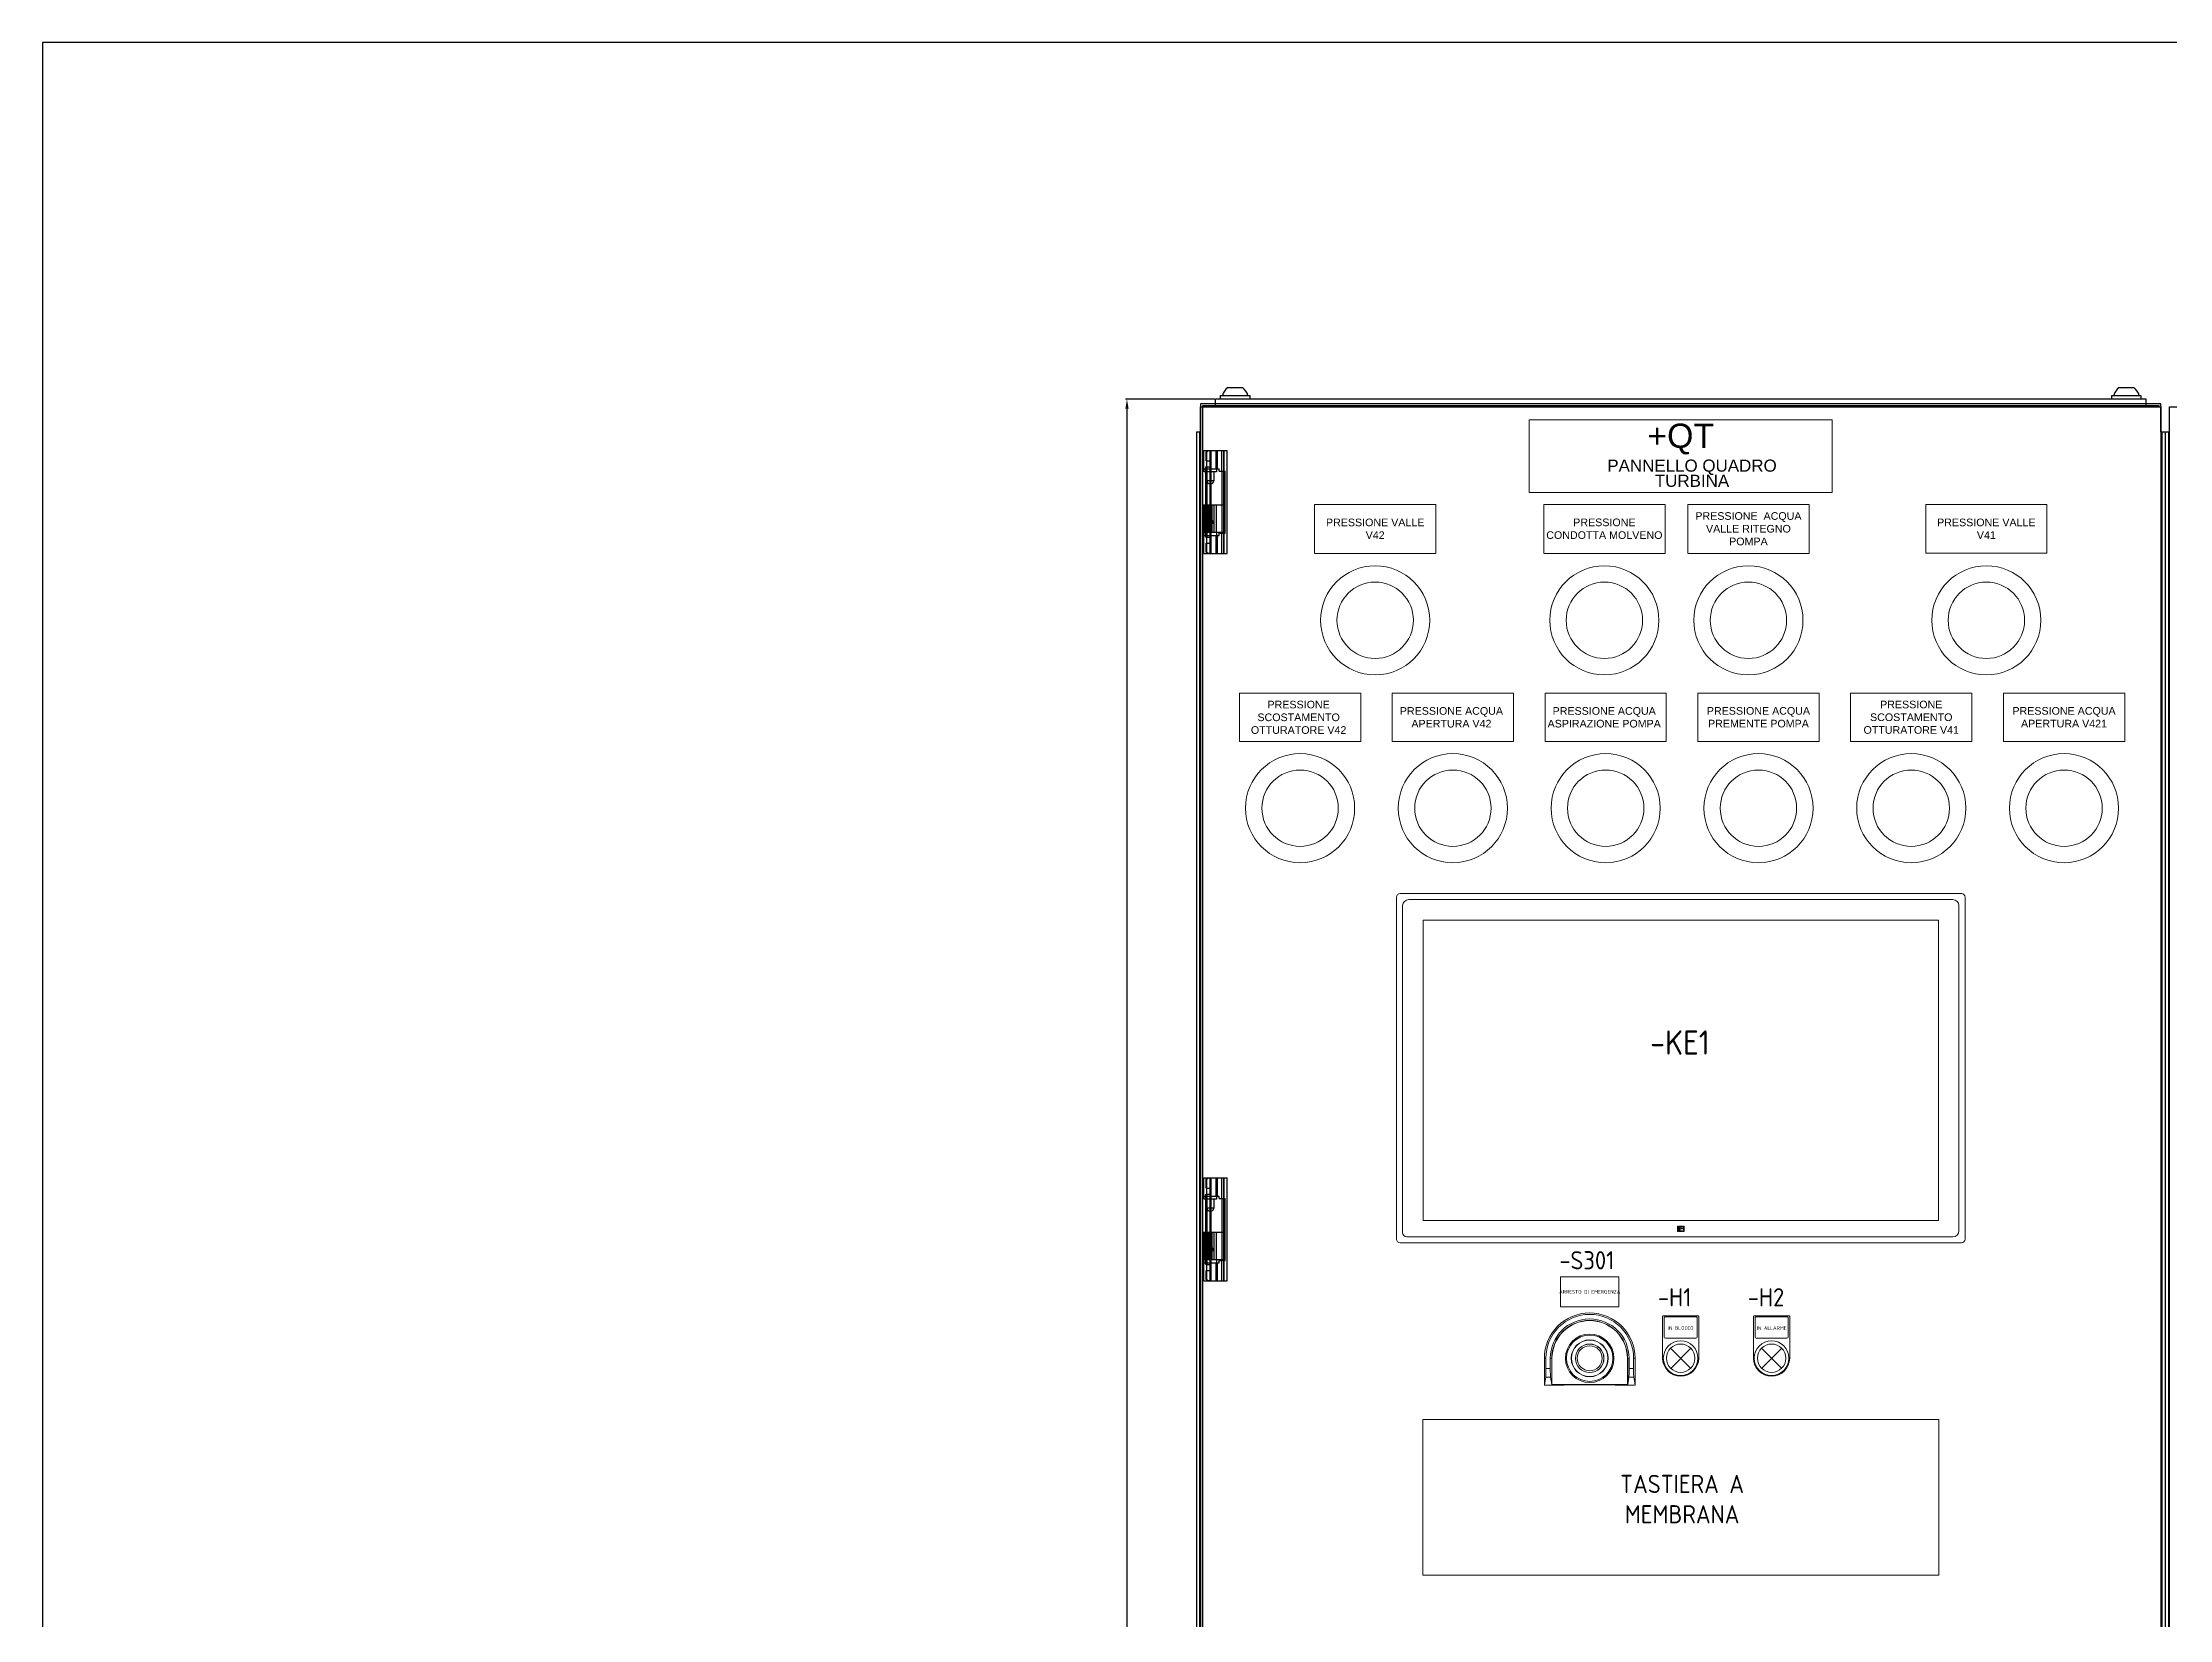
# Model space of a CAD drawing. Header units: millimetres. Extents: x 46611 to 59290, y 36233 to 38835.
# Drawn here: x 55390 to 57144, y 37534 to 38835 of the extents above; entities that cross this region are included whole.
import ezdxf
from ezdxf.enums import TextEntityAlignment as Align

# ---------------------------------------------------------------- set-up
doc = ezdxf.new("R2010")
doc.units = ezdxf.units.MM
doc.layers.add('! NO PLOT !', color=7, linetype='Continuous', true_color=0xff75dd, plot=False)
doc.layers.add('000-PI-Oprema', color=30, linetype='Continuous', lineweight=5)
doc.layers.add('SI-ORMAR-Tekst', color=7, linetype='Continuous', lineweight=5)
doc.layers.add('000-PI-ORMAR', color=2, linetype='Continuous')
doc.layers.add('000-PI_TEXT', color=7, linetype='Continuous')
doc.styles.add('ARIAL', font='arial.ttf')
doc.styles.add('PI0', font='isocpeur.ttf', dxfattribs={"width": 0.9})
doc.styles.get("Standard").update_dxf_attribs({"font": 'arial.ttf'})
doc.dimstyles.new('ISO-25-lb', dxfattribs={"dimtxt": 8, "dimasz": 8, "dimexe": 1.25, "dimexo": 0.625, "dimtad": 1, "dimtxsty": 'Standard', "dimcen": 5, "dimadec": 0, "dimazin": 0, "dimtfac": 1, "dimtmove": 0, "dimatfit": 3, "dimfxl": 1, "dimarcsym": 0})

# ---------------------------------------------------------------- blocks, each defined once
blk = doc.blocks.new('*D199')
at = {"color": 0, "linetype": 'Continuous', "lineweight": -2, "ltscale": 0.25, "transparency": 16777216}
for p, q in [((56356.7, 38541), (56283.1, 38541)), ((56284.3, 38533), (56284.3, 36449)), ((56344.4, 36441), (56283.1, 36441))]:
    blk.add_line(p, q, dxfattribs=at)
at = {"color": 0, "ltscale": 0.25, "transparency": 16777216}
for points in [[(56283, 38533), (56285.7, 38533), (56284.3, 38541)], [(56283, 36449), (56285.7, 36449), (56284.3, 36441)]]:
    blk.add_solid(points, dxfattribs=at)
at = {"layer": 'Defpoints', "color": 0, "ltscale": 0.25, "transparency": 16777216}
for p in [(56357.3, 38541), (56284.3, 36441), (56345, 36441)]:
    blk.add_point(p, dxfattribs=at)
at = {"color": 0, "ltscale": 0.25, "transparency": 16777216, "insert": (56273.5, 37491), "char_height": 20, "attachment_point": 5, "rotation": 90}
blk.add_mtext('2100', dxfattribs=at)
blk = doc.blocks.new('PPC2-CW19-ADL')
blk.add_wipeout([(77652.4, 29239.1), (78121.2, 29239.1), (78121.2, 28950.9), (77652.4, 28950.9)])
at = {"ltscale": 0.25}
for p, q in [((77884, 28963.9), (77884, 28964.6)), ((77884, 28964.6), (77884.7, 28964.6)), ((77884.7, 28963.9), (77884, 28963.9)), ((77884.7, 28963.5), (77884, 28963.5)), ((77884, 28963.5), (77884, 28960.4)), ((77884, 28960.4), (77884.7, 28960.4)), ((77884.7, 28964.6), (77884.7, 28963.9)), ((77884.7, 28960.4), (77884.7, 28963.5)), ((77886.8, 28964.6), (77885.3, 28964.6)), ((77885.3, 28964.6), (77885.3, 28960.4)), ((77885.3, 28960.4), (77888.3, 28960.4)), ((77886, 28962.9), (77886, 28963.9)), ((77886, 28963.9), (77888.3, 28963.9)), ((77888.3, 28962.9), (77886, 28962.9)), ((77886, 28960.9), (77886, 28962.4)), ((77886, 28962.4), (77888.3, 28962.4)), ((77888.3, 28960.9), (77886, 28960.9)), ((77886.8, 28964.6), (77888.3, 28964.6)), ((77888.3, 28963.9), (77888.3, 28964.6)), ((77888.3, 28962.4), (77888.3, 28962.9)), ((77888.3, 28960.4), (77888.3, 28960.9)), ((77889.6, 28964.6), (77888.9, 28964.6)), ((77888.9, 28964.6), (77888.9, 28963.9)), ((77888.9, 28963.9), (77889.6, 28963.9)), ((77888.9, 28960.4), (77888.9, 28963.5)), ((77888.9, 28963.5), (77889.6, 28963.5)), ((77889.6, 28960.4), (77888.9, 28960.4)), ((77889.6, 28963.9), (77889.6, 28964.6)), ((77889.6, 28963.5), (77889.6, 28960.4))]:
    blk.add_line(p, q, dxfattribs=at)
blk.add_lwpolyline([(77655.4, 29239.1), (78118.2, 29239.1, -0.414214), (78121.2, 29236.1), (78121.2, 28953.9, -0.414214), (78118.2, 28950.9), (77655.4, 28950.9, -0.414214), (77652.4, 28953.9), (77652.4, 29236.1, -0.414214)], format="xyb", close=True, dxfattribs=at)
for points in [[(77657.4, 28959.4), (77657.4, 29229.1)], [(77662.4, 29234.1), (78111.2, 29234.1)], [(78116.2, 29229.1), (78116.2, 28960.9)], [(78111.2, 28955.9), (77660.9, 28955.9)]]:
    blk.add_lwpolyline(points, dxfattribs=at)
blk.add_lwpolyline([(77674.4, 29217.1), (78099.2, 29217.1), (78099.2, 28969.4), (77674.4, 28969.4)], close=True, dxfattribs=at)
for centre, radius, start, end in [((77662.4, 29229.1), 5, 90, 180), ((78111.2, 29229.1), 5, 0, 90), ((77660.9, 28959.4), 3.54, 180, 270), ((78111.2, 28960.9), 5, 270, 0)]:
    blk.add_arc(centre, radius, start, end, dxfattribs=at)
blk = doc.blocks.new('podloska')
for p, q in [((43278.7, 39063.5), (43278.7, 39097.9)), ((43279.2, 39098.4), (43308, 39098.4)), ((43280, 39080.9), (43280, 39096.6)), ((43281, 39097.6), (43306.2, 39097.6)), ((43307.2, 39080.9), (43307.2, 39096.6)), ((43308.5, 39063.5), (43308.5, 39097.9)), ((43281, 39079.9), (43306.2, 39079.9))]:
    blk.add_line(p, q)
blk.add_circle((43293.6, 39063.5), 14.3)
at = {"ltscale": 0.25}
blk.add_circle((43293.6, 39063.5), 11.7, dxfattribs=at)
for centre, radius, start, end in [((43279.2, 39097.9), 0.5, 90, 179.9998), ((43281, 39096.6), 1, 90, 180.0001), ((43306.2, 39096.6), 1, 359.9999, 90), ((43308, 39097.9), 0.5, 0.0002, 90), ((43281, 39080.9), 1, 180, 270), ((43306.2, 39080.9), 1, 270, 0), ((43293.6, 39063.5), 14.9, 180, 0)]:
    blk.add_arc(centre, radius, start, end)
blk = doc.blocks.new('ESD - 3SU1051-1BA20-0AA0')
for p, q in [((43979.3, 39069.2), (43980.6, 39069.2)), ((43979.3, 39047.1), (43979.3, 39069.2)), ((43980.6, 39060.7), (43980.6, 39069.2)), ((43984.2, 39069.2), (43985.4, 39069.2)), ((43984.2, 39060.7), (43984.2, 39069.2)), ((43985.4, 39069.2), (43985.6, 39069.2)), ((43985.4, 39047.6), (43985.4, 39069.2)), ((43985.6, 39047.5), (43985.6, 39069.2)), ((44047.9, 39069.2), (44048.1, 39069.2)), ((44047.9, 39047.5), (44047.9, 39069.2)), ((44048.1, 39069.2), (44049.2, 39069.2)), ((44048.1, 39047.6), (44048.1, 39069.2)), ((44049.2, 39060.7), (44049.2, 39069.2)), ((44052.9, 39069.2), (44054.1, 39069.2)), ((44052.9, 39060.7), (44052.9, 39069.2)), ((44054.1, 39047.1), (44054.1, 39069.2)), ((43979.3, 39047.1), (43980.4, 39053.7)), ((43979.3, 39047.1), (43995.6, 39047.1)), ((43980.4, 39053.7), (43984.4, 39053.7)), ((43980.6, 39060.7), (43984.2, 39060.7)), ((43985.4, 39047.6), (43984.4, 39053.7)), ((43985.6, 39047.5), (44047.9, 39047.5)), ((43995.5, 39047.2), (44037.9, 39047.2)), ((44037.8, 39047.1), (44054.1, 39047.1)), ((44048.1, 39047.6), (44049.1, 39053.7)), ((44049.1, 39053.7), (44053, 39053.7)), ((44049.2, 39060.7), (44052.9, 39060.7)), ((44054.1, 39047.1), (44053, 39053.7))]:
    blk.add_line(p, q)
for points in [[(43980.4, 39053.7), (43980.5, 39054.1), (43980.5, 39054.7), (43980.5, 39055.6), (43980.5, 39056.7), (43980.6, 39057.9), (43980.6, 39059.2), (43980.6, 39060.7)], [(43984.2, 39060.7), (43984.2, 39059.2), (43984.2, 39057.9), (43984.3, 39056.7), (43984.3, 39055.6), (43984.3, 39054.7), (43984.3, 39054.1), (43984.4, 39053.7)], [(43985.4, 39047.6), (43985.4, 39047.6), (43985.4, 39047.6), (43985.4, 39047.6), (43985.5, 39047.6), (43985.5, 39047.6), (43985.5, 39047.5), (43985.6, 39047.5), (43985.6, 39047.5)], [(44047.9, 39047.5), (44047.9, 39047.5), (44047.9, 39047.5), (44048, 39047.6), (44048, 39047.6), (44048, 39047.6), (44048, 39047.6), (44048, 39047.6), (44048.1, 39047.6)], [(44049.1, 39053.7), (44049.1, 39054.1), (44049.1, 39054.7), (44049.2, 39055.6), (44049.2, 39056.7), (44049.2, 39057.9), (44049.2, 39059.2), (44049.2, 39060.7)], [(44052.9, 39060.7), (44052.9, 39059.2), (44052.9, 39057.9), (44052.9, 39056.7), (44052.9, 39055.6), (44053, 39054.7), (44053, 39054.1), (44053, 39053.7)]]:
    blk.add_lwpolyline(points)
for radius in [20, 19.1, 15.2, 15, 11.8, 11.7, 10.3]:
    blk.add_circle((44016.7, 39069.2), radius)
for radius, start, end in [(37.4, 0, 180), (36.2, 0, 180), (32.5, 0, 180), (31.3, 0, 180), (31.1, 0, 180), (30.5, 225.9962, 226.1678), (30.5, 313.8322, 314.0038)]:
    blk.add_arc((44016.7, 39069.2), radius, start, end)

msp = doc.modelspace()

# ---------------------------------------------------------------- linework, layer by layer
at = {"layer": '! NO PLOT !'}
for p, q in [((56347.577, 38483.528), (56347.577, 38498.528)), ((56347.577, 38498.528), (56367.019, 38498.528)), ((56347.577, 38483.528), (56360.341, 38483.528)), ((56348.027, 38481.028), (56348.027, 38483.528)), ((56349.42, 38485.028), (56353.655, 38485.028)), ((56349.42, 38427.028), (56349.42, 38485.028)), ((56349.502, 38490.028), (56349.502, 38496.528)), ((56350.149, 38496.528), (56349.502, 38496.528)), ((56349.502, 38490.028), (56353.655, 38490.028)), ((56349.855, 38427.028), (56349.855, 38485.028)), ((56350.144, 38422.028), (56350.144, 38490.028)), ((56350.149, 38415.528), (56350.149, 38496.528)), ((56350.573, 38427.028), (56350.573, 38485.028)), ((56352.908, 38413.528), (56352.908, 38498.528)), ((56353.127, 38483.528), (56353.127, 38498.528)), ((56353.655, 38413.528), (56353.655, 38498.528)), ((56357.763, 38483.528), (56357.763, 38498.528)), ((56358.227, 38483.528), (56358.227, 38481.028)), ((56358.677, 38498.528), (56358.677, 38483.528)), ((56360.341, 38481.528), (56360.341, 38483.528)), ((56362.439, 38481.528), (56362.439, 38498.528)), ((56364.331, 38413.528), (56364.331, 38498.528)), ((56364.536, 38481.528), (56364.536, 38498.528)), ((56367.019, 38413.528), (56367.019, 38498.528)), ((56358.227, 38481.028), (56348.027, 38481.028)), ((56350.177, 38473.539), (56350.177, 38481.028)), ((56356.077, 38473.539), (56350.177, 38473.539)), ((56351.627, 38471.028), (56350.177, 38473.539)), ((56354.627, 38471.028), (56351.627, 38471.028)), ((56356.077, 38473.539), (56354.627, 38471.028)), ((56356.077, 38481.028), (56356.077, 38473.539)), ((56360.341, 38481.528), (56365.265, 38481.528)), ((56362.803, 38430.528), (56362.803, 38481.528)), ((56365.265, 38430.528), (56365.265, 38481.528)), ((56363.82, 38453.528), (56347.02, 38453.528)), ((56347.222, 38453.528), (56347.222, 38431.028)), ((56347.977, 38453.528), (56347.977, 38431.028)), ((56348.98, 38431.028), (56348.98, 38453.528)), ((56349.101, 38453.528), (56349.101, 38431.028)), ((56349.857, 38453.528), (56349.857, 38431.028)), ((56350.98, 38453.528), (56350.98, 38431.028)), ((56351.341, 38453.528), (56351.341, 38431.028)), ((56351.698, 38453.528), (56351.698, 38431.028)), ((56353.841, 38453.528), (56353.841, 38431.028)), ((56354.198, 38453.528), (56354.198, 38431.028)), ((56355.87, 38453.528), (56355.87, 38431.028)), ((56357.87, 38453.528), (56357.87, 38431.028)), ((56363.82, 38453.528), (56363.82, 38431.028)), ((56363.82, 38431.028), (56347.02, 38431.028)), ((56348.027, 38428.528), (56348.027, 38431.028)), ((56350.177, 38438.516), (56351.627, 38441.028)), ((56350.177, 38431.028), (56350.177, 38438.516)), ((56356.077, 38438.516), (56350.177, 38438.516)), ((56354.627, 38441.028), (56351.627, 38441.028)), ((56354.627, 38441.028), (56356.077, 38438.516)), ((56356.077, 38438.516), (56356.077, 38431.028)), ((56358.227, 38431.028), (56358.227, 38428.528)), ((56360.341, 38428.528), (56360.341, 38430.528)), ((56360.341, 38430.528), (56365.265, 38430.528)), ((56362.439, 38413.528), (56362.439, 38430.528)), ((56364.536, 38413.528), (56364.536, 38430.528)), ((56347.577, 38413.528), (56347.577, 38428.528)), ((56347.577, 38428.528), (56360.341, 38428.528)), ((56347.577, 38413.528), (56367.019, 38413.528)), ((56349.42, 38427.028), (56353.655, 38427.028)), ((56349.502, 38422.028), (56353.655, 38422.028)), ((56349.502, 38415.528), (56349.502, 38422.028)), ((56350.149, 38415.528), (56349.502, 38415.528)), ((56353.127, 38413.528), (56353.127, 38428.528)), ((56357.763, 38413.528), (56357.763, 38428.528)), ((56358.677, 38428.528), (56358.677, 38413.528)), ((56347.577, 37883.528), (56347.577, 37898.528)), ((56347.577, 37898.528), (56367.019, 37898.528)), ((56349.502, 37890.028), (56349.502, 37896.528)), ((56350.149, 37896.528), (56349.502, 37896.528)), ((56349.502, 37890.028), (56353.655, 37890.028)), ((56350.144, 37822.028), (56350.144, 37890.028)), ((56350.149, 37815.528), (56350.149, 37896.528)), ((56352.908, 37813.528), (56352.908, 37898.528)), ((56353.127, 37883.528), (56353.127, 37898.528)), ((56353.655, 37813.528), (56353.655, 37898.528)), ((56357.763, 37883.528), (56357.763, 37898.528)), ((56358.677, 37898.528), (56358.677, 37883.528)), ((56362.439, 37881.528), (56362.439, 37898.528)), ((56364.331, 37813.528), (56364.331, 37898.528)), ((56364.536, 37881.528), (56364.536, 37898.528)), ((56367.019, 37813.528), (56367.019, 37898.528)), ((56347.577, 37883.528), (56360.341, 37883.528)), ((56348.027, 37881.028), (56348.027, 37883.528)), ((56358.227, 37881.028), (56348.027, 37881.028)), ((56349.42, 37885.028), (56353.655, 37885.028)), ((56349.42, 37827.028), (56349.42, 37885.028)), ((56349.855, 37827.028), (56349.855, 37885.028)), ((56350.177, 37873.539), (56350.177, 37881.028)), ((56356.077, 37873.539), (56350.177, 37873.539)), ((56351.627, 37871.028), (56350.177, 37873.539)), ((56350.573, 37827.028), (56350.573, 37885.028)), ((56354.627, 37871.028), (56351.627, 37871.028)), ((56356.077, 37873.539), (56354.627, 37871.028)), ((56356.077, 37881.028), (56356.077, 37873.539)), ((56358.227, 37883.528), (56358.227, 37881.028)), ((56360.341, 37881.528), (56360.341, 37883.528)), ((56360.341, 37881.528), (56365.265, 37881.528)), ((56362.803, 37830.528), (56362.803, 37881.528)), ((56365.265, 37830.528), (56365.265, 37881.528)), ((56363.82, 37853.528), (56347.02, 37853.528)), ((56347.222, 37853.528), (56347.222, 37831.028)), ((56347.977, 37853.528), (56347.977, 37831.028)), ((56348.98, 37831.028), (56348.98, 37853.528)), ((56349.101, 37853.528), (56349.101, 37831.028)), ((56349.857, 37853.528), (56349.857, 37831.028)), ((56350.98, 37853.528), (56350.98, 37831.028)), ((56351.341, 37853.528), (56351.341, 37831.028)), ((56351.698, 37853.528), (56351.698, 37831.028)), ((56353.841, 37853.528), (56353.841, 37831.028)), ((56354.198, 37853.528), (56354.198, 37831.028)), ((56355.87, 37853.528), (56355.87, 37831.028)), ((56357.87, 37853.528), (56357.87, 37831.028)), ((56363.82, 37853.528), (56363.82, 37831.028)), ((56350.177, 37838.516), (56351.627, 37841.028)), ((56350.177, 37831.028), (56350.177, 37838.516)), ((56356.077, 37838.516), (56350.177, 37838.516)), ((56354.627, 37841.028), (56351.627, 37841.028)), ((56354.627, 37841.028), (56356.077, 37838.516)), ((56356.077, 37838.516), (56356.077, 37831.028)), ((56363.82, 37831.028), (56347.02, 37831.028)), ((56347.577, 37813.528), (56347.577, 37828.528)), ((56347.577, 37828.528), (56360.341, 37828.528)), ((56348.027, 37828.528), (56348.027, 37831.028)), ((56349.42, 37827.028), (56353.655, 37827.028)), ((56349.502, 37822.028), (56353.655, 37822.028)), ((56349.502, 37815.528), (56349.502, 37822.028)), ((56353.127, 37813.528), (56353.127, 37828.528)), ((56357.763, 37813.528), (56357.763, 37828.528)), ((56358.227, 37831.028), (56358.227, 37828.528)), ((56358.677, 37828.528), (56358.677, 37813.528)), ((56360.341, 37828.528), (56360.341, 37830.528)), ((56360.341, 37830.528), (56365.265, 37830.528)), ((56362.439, 37813.528), (56362.439, 37830.528)), ((56364.536, 37813.528), (56364.536, 37830.528)), ((56347.577, 37813.528), (56367.019, 37813.528)), ((56350.149, 37815.528), (56349.502, 37815.528))]:
    msp.add_line(p, q, dxfattribs=at)
at = {"layer": '! NO PLOT !', "ltscale": 0.25}
msp.add_lwpolyline([(55390.038, 38835.162), (55390.038, 36233.383), (59290.038, 36233.383), (59290.038, 36233.383), (59290.038, 36233.383), (59290.038, 38835.162), (55390.038, 38835.162)], dxfattribs=at)
at = {"layer": '! NO PLOT !', "extrusion": (0, 0, -1)}
for centre, start_param, end_param in [((56351.433, 38496.528), 4.71238898, 6.28318531), ((56352.081, 38496.528), 4.71238898, 6.28318531), ((56351.433, 38415.528), 3.14159265, 4.71238898), ((56352.081, 38415.528), 3.14159265, 4.71238898), ((56351.433, 37896.528), 4.71238898, 6.28318531), ((56352.081, 37896.528), 4.71238898, 6.28318531), ((56351.433, 37815.528), 3.14159265, 4.71238898), ((56352.081, 37815.528), 3.14159265, 4.71238898)]:
    msp.add_ellipse(centre, major_axis=(0, 2), ratio=0.96592583, start_param=start_param, end_param=end_param, dxfattribs=at)
at = {"layer": '000-PI-Oprema'}
for p, q in [((56439.02, 38454.028), (56539.02, 38454.028)), ((56439.02, 38454.028), (56439.02, 38414.028)), ((56539.02, 38454.028), (56539.02, 38414.028)), ((56628.02, 38454.028), (56728.02, 38454.028)), ((56628.02, 38454.028), (56628.02, 38414.028)), ((56728.02, 38454.028), (56728.02, 38414.028)), ((56746.815, 38454.028), (56846.815, 38454.028)), ((56746.815, 38454.028), (56746.815, 38414.028)), ((56846.815, 38454.028), (56846.815, 38414.028)), ((56943.02, 38454.028), (57043.02, 38454.028)), ((56943.02, 38454.028), (56943.02, 38414.028)), ((57043.02, 38454.028), (57043.02, 38414.028)), ((56539.02, 38413.528), (56439.02, 38413.528)), ((56728.02, 38413.528), (56628.02, 38413.528)), ((56846.815, 38413.528), (56746.815, 38413.528)), ((57043.02, 38414.028), (56943.02, 38414.028)), ((56377.092, 38298.528), (56477.092, 38298.528)), ((56377.092, 38298.528), (56377.092, 38258.528)), ((56477.092, 38298.528), (56477.092, 38258.528)), ((56503.092, 38298.528), (56603.092, 38298.528)), ((56503.092, 38298.528), (56503.092, 38258.528)), ((56603.092, 38298.528), (56603.092, 38258.528)), ((56629.092, 38298.528), (56729.092, 38298.528)), ((56629.092, 38298.528), (56629.092, 38258.528)), ((56729.092, 38298.528), (56729.092, 38258.528)), ((56755.092, 38298.528), (56855.092, 38298.528)), ((56755.092, 38298.528), (56755.092, 38258.528)), ((56855.092, 38298.528), (56855.092, 38258.528)), ((56881.092, 38298.528), (56981.092, 38298.528)), ((56881.092, 38298.528), (56881.092, 38258.528)), ((56981.092, 38298.528), (56981.092, 38258.528)), ((57007.092, 38298.528), (57107.092, 38298.528)), ((57007.092, 38298.528), (57007.092, 38258.528)), ((57107.092, 38298.528), (57107.092, 38258.528)), ((56477.092, 38258.528), (56377.092, 38258.528)), ((56603.092, 38258.528), (56503.092, 38258.528)), ((56729.092, 38258.528), (56629.092, 38258.528)), ((56855.092, 38258.528), (56755.092, 38258.528)), ((56981.092, 38258.528), (56881.092, 38258.528)), ((57107.092, 38258.528), (57007.092, 38258.528)), ((56732.601, 37757.99), (56749.163, 37741.46)), ((56749.254, 37757.983), (56732.702, 37741.444)), ((56807.601, 37757.99), (56824.163, 37741.46)), ((56824.254, 37757.983), (56807.701, 37741.444))]:
    msp.add_line(p, q, dxfattribs=at)
at = {"layer": '000-PI-Oprema', "elevation": 0}
msp.add_lwpolyline([(56641.934, 37817.067), (56689.934, 37817.067), (56689.934, 37792.067), (56641.934, 37792.067)], close=True, dxfattribs=at)
at = {"layer": '000-PI-Oprema', "ltscale": 0.25, "elevation": 0}
msp.add_lwpolyline([(56528.332, 37699.128), (56953.732, 37699.128), (56953.732, 37570.728), (56528.332, 37570.728)], close=True, dxfattribs=at)
at = {"layer": '000-PI-Oprema'}
for centre, radius in [((56489.02, 38358.528), 45), ((56678.02, 38358.528), 45), ((56796.815, 38358.528), 45), ((56993.02, 38358.528), 45), ((56489.02, 38358.528), 31.5), ((56678.02, 38358.528), 31.5), ((56796.815, 38358.528), 31.5), ((56993.02, 38358.528), 31.5), ((56427.092, 38203.528), 45), ((56553.092, 38203.528), 45), ((56679.092, 38203.528), 45), ((56805.092, 38203.528), 45), ((56931.092, 38203.528), 45), ((57057.092, 38203.528), 45), ((56427.092, 38203.528), 31.5), ((56553.092, 38203.528), 31.5), ((56679.092, 38203.528), 31.5), ((56805.092, 38203.528), 31.5), ((56931.092, 38203.528), 31.5), ((57057.092, 38203.528), 31.5)]:
    msp.add_circle(centre, radius, dxfattribs=at)
at = {"layer": '000-PI-ORMAR'}
for p, q in [((56357.282, 38537.028), (56345.032, 38537.028)), ((56345.032, 38537.028), (56345.032, 38534.528)), ((56357.282, 38535.528), (56346.532, 38535.528)), ((56346.532, 38535.528), (56346.532, 38534.528)), ((56357.282, 38534.528), (56357.282, 38541.028)), ((57124.782, 38541.028), (56357.282, 38541.028)), ((57124.782, 38537.028), (56357.282, 38537.028)), ((57124.782, 38535.528), (56357.282, 38535.528)), ((56361.532, 38543.928), (56385.532, 38543.928)), ((56361.532, 38541.028), (56361.532, 38543.928)), ((56367.532, 38550.528), (56379.532, 38550.528)), ((56385.532, 38543.928), (56385.532, 38541.028)), ((57096.532, 38543.928), (57120.532, 38543.928)), ((57096.532, 38541.028), (57096.532, 38543.928)), ((57102.532, 38550.528), (57114.532, 38550.528)), ((57120.532, 38543.928), (57120.532, 38541.028)), ((57124.782, 38534.528), (57124.782, 38541.028)), ((57137.032, 38537.028), (57124.782, 38537.028)), ((57135.532, 38535.528), (57124.782, 38535.528)), ((57135.532, 38534.528), (57135.532, 38535.528)), ((57137.032, 38513.89), (57137.032, 38537.028)), ((56345.02, 38534.528), (57137.02, 38534.528)), ((56345.02, 36550.028), (56345.02, 38534.528)), ((56345.032, 38534.528), (56345.032, 36550.028)), ((56346.532, 38534.528), (56346.532, 36550.028)), ((57137.02, 38534.528), (57137.02, 36550.028)), ((57144.02, 38534.528), (57355.15, 38534.528)), ((57144.02, 36550.028), (57144.02, 38534.528)), ((56341.532, 38514.028), (56344.25, 38514.028)), ((56341.532, 38514.028), (56341.532, 36563.028)), ((56344.25, 38514.028), (56345.02, 38513.892)), ((56344.25, 38514.028), (56344.25, 36563.028)), ((57137.02, 38513.888), (57137.813, 38514.028)), ((57137.813, 38514.028), (57140.532, 38514.028)), ((57137.813, 38514.028), (57137.813, 36563.028)), ((57140.532, 38514.028), (57140.532, 36563.028)), ((57140.532, 38514.028), (57143.25, 38514.028)), ((57140.532, 38514.028), (57140.532, 36563.028)), ((57143.25, 38514.028), (57144.02, 38513.892)), ((57143.25, 38514.028), (57143.25, 36563.028))]:
    msp.add_line(p, q, dxfattribs=at)
for centre, start, end in [((56373.927, 38541.333), 124.82083, 166.605416), ((56373.136, 38541.333), 13.394584, 55.17917), ((57108.927, 38541.333), 124.82083, 166.605416), ((57108.136, 38541.333), 13.394584, 55.17917)]:
    msp.add_arc(centre, 11.2, start, end, dxfattribs=at)
at = {"layer": 'SI-ORMAR-Tekst'}
msp.add_lwpolyline([(56615.978, 38524.028), (56865.978, 38524.028), (56865.978, 38464.028), (56615.978, 38464.028)], close=True, dxfattribs=at)

# ---------------------------------------------------------------- block references
at = {"layer": '000-PI-Oprema', "ltscale": 0.25}
msp.add_blockref('ESD - 3SU1051-1BA20-0AA0', (12649.209, -1319.484), dxfattribs=at)
at = {"layer": '000-PI-Oprema'}
for p in [(13447.328, -1313.683), (13522.328, -1313.683)]:
    msp.add_blockref('podloska', p, dxfattribs=at)

# ---------------------------------------------------------------- texts
at = {"layer": '000-PI-Oprema', "char_height": 6.3, "attachment_point": 5}
for s, width, insert in [('PRESSIONE  ACQUA VALLE RITEGNO POMPA', 98.70586, (56796.815, 38434.028)), ('\\pxqc;PRESSIONE VALLE^JV42', 100.70422, (56489.02, 38434.028)), ('\\pxqc;PRESSIONE CONDOTTA MOLVENO', 96.67589, (56678.02, 38434.028)), ('\\pxqc;PRESSIONE VALLE^JV41', 100.83687, (56993.02, 38434.028)), ('PRESSIONE SCOSTAMENTO OTTURATORE V42', 101.20021, (56425.892, 38278.466)), ('PRESSIONE SCOSTAMENTO OTTURATORE V41', 99.39989, (56931.092, 38278.528)), ('\\pxqc;PRESSIONE ACQUA APERTURA V42 ', 100.71786, (56551.892, 38278.466)), ('PRESSIONE ACQUA ASPIRAZIONE POMPA', 101.3155, (56677.892, 38278.466)), ('PRESSIONE ACQUA PREMENTE POMPA', 97.66203, (56805.092, 38278.528)), ('\\pxqc;PRESSIONE ACQUA APERTURA V421', 98.4575, (57057.092, 38278.528))]:
    msp.add_mtext_dynamic_manual_height_columns(s, width=width, gutter_width=0.63, heights=[0], dxfattribs=dict(at, insert=insert))
at = {"layer": '000-PI_TEXT', "style": 'PI0', "width": 0.9}
for s, p in [('-H1', (56735.987, 37800.088)), ('-H2', (56811.337, 37800.088))]:
    msp.add_text(s, height=15, dxfattribs=at).set_placement(p, align=Align.MIDDLE)
at = {"layer": '000-PI_TEXT', "linetype": 'Continuous', "insert": (56641.934, 37804.567), "char_height": 3, "width": 48, "attachment_point": 4, "style": 'PI0'}
msp.add_mtext('\\pxqc;ARRESTO DI EMERGENZA', dxfattribs=at)
at = {"layer": '000-PI_TEXT', "attachment_point": 5, "style": 'PI0'}
for s, insert, char_height, width in [('{\\fISOCPEUR|b0|i0|c238|p34;IN BLOCCO}', (56740.924, 37774.667), 3, 24.5), ('{\\fISOCPEUR|b0|i0|c238|p34;IN ALLARME}', (56815.924, 37774.667), 3, 24.5), ('TASTIERA A MEMBRANA', (56742.122, 37633.564), 15, 177.97513)]:
    msp.add_mtext(s, dxfattribs=dict(at, insert=insert, char_height=char_height, width=width))
at = {"layer": 'SI-ORMAR-Tekst', "linetype": 'Continuous', "insert": (56740.978, 38508.036), "char_height": 20, "attachment_point": 5, "line_spacing_factor": 0.75}
msp.add_mtext('+QT', dxfattribs=at)
at = {"layer": 'SI-ORMAR-Tekst', "linetype": 'Continuous', "insert": (56750.292, 38479.812), "char_height": 10, "width": 161.75989, "attachment_point": 5, "line_spacing_factor": 0.75, "style": 'ARIAL'}
msp.add_mtext('{\\C7;PANNELLO QUADRO TURBINA}', dxfattribs=at)

# ---------------------------------------------------------------- dimensions: what is measured, and where the dimension line sits
at = {"ltscale": 0.25}
dim = msp.add_linear_dim(base=(56284.321, 36441.028), p1=(56357.282, 38541.028), p2=(56345.032, 36441.028), angle=90, dimstyle='ISO-25-lb', override={"dimtxt": 20}, dxfattribs=at)
dim.commit()
dim.dimension.update_dxf_attribs({"geometry": '*D199', "text_midpoint": (56273.485, 37491.028)})

# ---------------------------------------------------------------- next in the draw order: block references
at = {"layer": '000-PI-Oprema'}
msp.add_blockref('PPC2-CW19-ADL', (-21145.742, 8894.034), dxfattribs=at)

# ---------------------------------------------------------------- next in the draw order: texts
at = {"layer": '000-PI_TEXT', "style": 'PI0', "width": 0.9}
msp.add_text('-S301', height=15, dxfattribs=at).set_placement((56663.553, 37830.634), align=Align.MIDDLE)
at = {"layer": 'SI-ORMAR-Tekst', "style": 'PI0', "width": 0.9}
msp.add_text('-KE1', height=20, dxfattribs=at).set_placement((56740.326, 38010.228), align=Align.MIDDLE)

doc.saveas('drawing.dxf')
